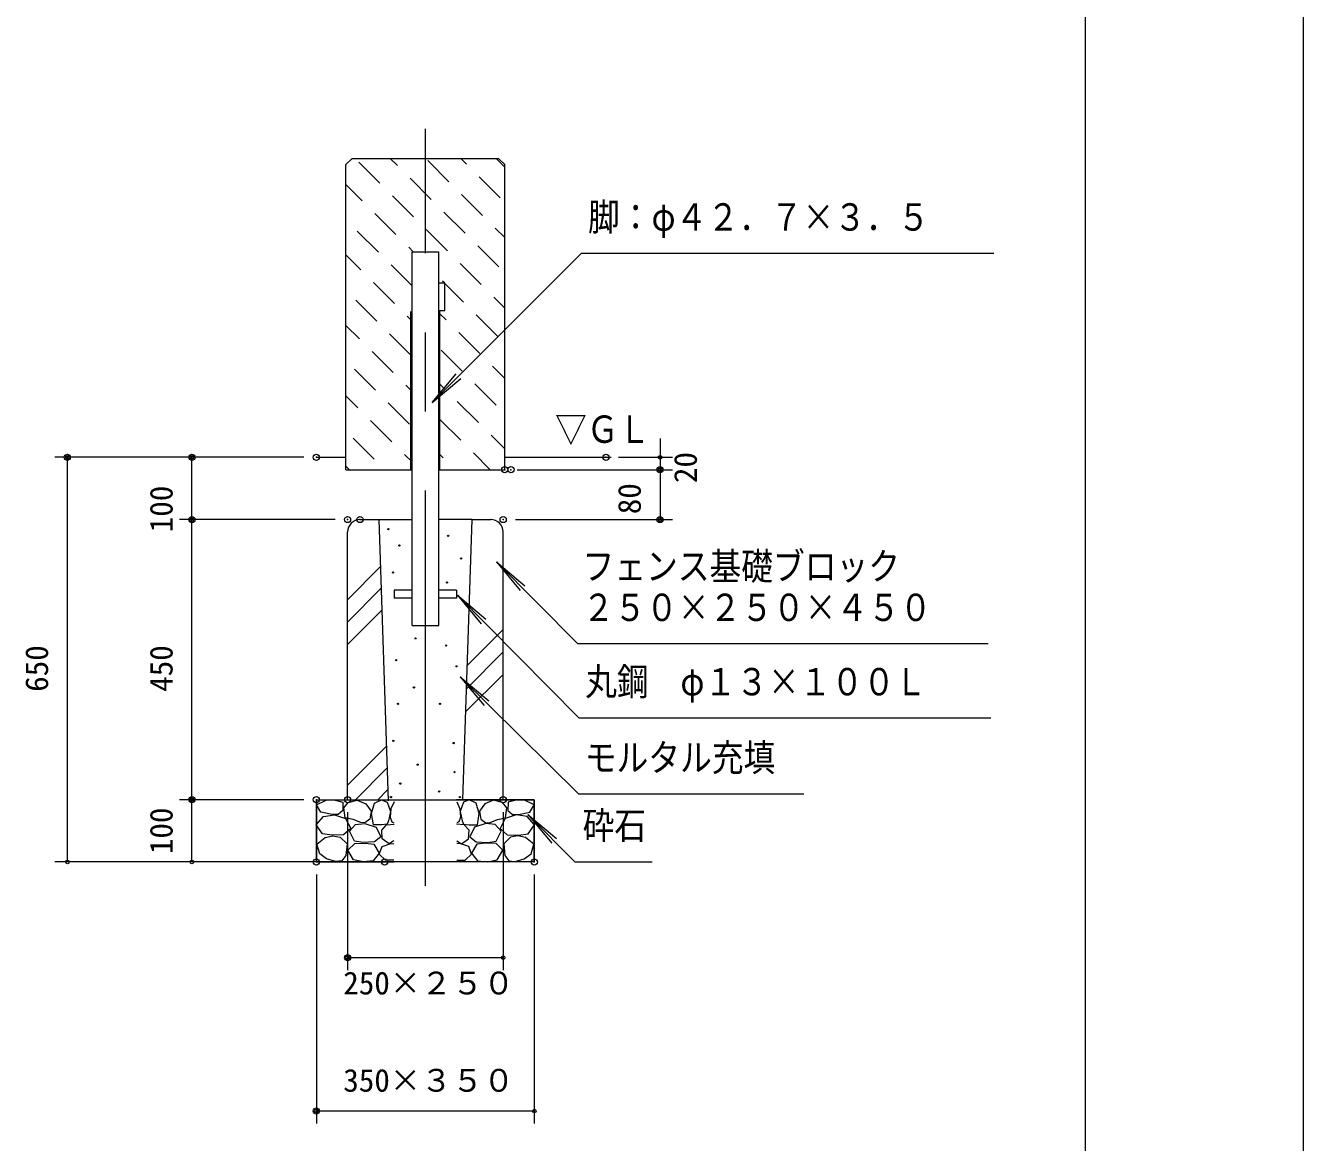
# Model space of a CAD drawing. Units: millimetres on the paper, scale 1:60, with parts at other scales. Extents: x 0 to 420, y -297 to 594.
# Drawn here: x 317.4 to 420, y -234.4 to -144.8 of the extents above; entities that cross this region are included whole.
import ezdxf
from ezdxf.enums import TextEntityAlignment as Align

# ---------------------------------------------------------------- set-up
doc = ezdxf.new("R2010")
doc.units = ezdxf.units.MM
doc.header["$PDMODE"] = 32
doc.header["$PDSIZE"] = 0.5
doc.linetypes.add('USER1', pattern=[50.8, 31.75, -6.35, 6.35, -6.35])
doc.linetypes.add('USER2', pattern=[19.05, 12.7, -6.35])
for name, color, linetype, lineweight in [('DEFPOINTS_5', 7, 'Continuous', 9), ('LY_1', 7, 'Continuous', 18), ('LY_2', 7, 'Continuous', 18)]:
    doc.layers.add(name, color=color, linetype=linetype, lineweight=lineweight)
doc.styles.add('ＭＳ ゴシック', font='')
doc.styles.get('ＭＳ ゴシック').set_extended_font_data('MS Gothic')

# ---------------------------------------------------------------- blocks, each defined once
blk = doc.blocks.new('-000-_DOTSMALL')
at = {"color": 7, "linetype": 'Continuous', "lineweight": 9}
blk.add_circle((0, 0), 0.0625, dxfattribs=at)
blk.add_circle((0, 0), 0.0625, dxfattribs=at)

msp = doc.modelspace()

# ---------------------------------------------------------------- linework, layer by layer
at = {"layer": 'DEFPOINTS_5'}
for p, q in [((420, -297), (420, 0)), ((340.728, -206.92), (346.978, -206.92)), ((340.728, -206.92), (340.728, -211.92)), ((358.228, -206.92), (351.978, -206.92)), ((358.228, -206.92), (358.228, -211.92)), ((340.728, -211.92), (346.978, -211.92)), ((358.228, -211.92), (351.978, -211.92))]:
    msp.add_line(p, q, dxfattribs=at)
at = {"layer": 'LY_1', "linetype": 'USER1'}
msp.add_line((349.478, -213.839), (349.478, -153.038), dxfattribs=at)
at = {"layer": 'LY_1', "lineweight": 9}
for p, q in [((343.603, -155.42), (343.103, -155.92)), ((343.103, -180.42), (343.103, -155.92)), ((343.603, -155.42), (355.353, -155.42)), ((355.353, -155.42), (355.853, -155.92)), ((355.853, -180.42), (355.853, -155.92)), ((348.408, -192.92), (348.408, -162.92)), ((348.408, -162.92), (350.548, -162.92)), ((350.548, -192.92), (350.548, -162.92)), ((350.548, -165.42), (351.048, -165.42)), ((351.048, -167.62), (351.048, -165.42)), ((350.548, -167.62), (351.048, -167.62)), ((340.728, -179.42), (343.103, -179.42)), ((355.853, -179.42), (364.404, -179.42)), ((343.103, -180.42), (348.408, -180.42)), ((350.548, -180.42), (355.853, -180.42)), ((344.228, -184.42), (345.728, -184.42)), ((345.728, -184.42), (346.479, -207.02)), ((345.728, -184.42), (348.408, -184.42)), ((353.228, -184.42), (350.548, -184.42)), ((352.478, -206.92), (353.228, -184.42)), ((353.228, -184.42), (354.728, -184.42)), ((343.228, -206.92), (343.228, -185.42)), ((355.728, -206.92), (355.728, -185.42)), ((346.978, -190.095), (346.978, -190.745)), ((348.408, -190.095), (346.978, -190.095)), ((348.408, -190.745), (346.978, -190.745)), ((351.978, -190.095), (350.548, -190.095)), ((351.978, -190.745), (350.548, -190.745)), ((351.978, -190.095), (351.978, -190.745)), ((348.408, -192.92), (350.548, -192.92)), ((340.728, -211.92), (340.728, -206.92)), ((340.728, -206.92), (358.228, -206.92)), ((340.743, -207.327), (341.524, -206.967)), ((341.524, -206.967), (342.131, -206.93)), ((342.131, -206.93), (342.837, -207.128)), ((342.837, -207.128), (342.849, -207.785)), ((342.936, -207.574), (343.283, -207.153)), ((343.283, -207.153), (344.001, -206.955)), ((344.001, -206.955), (344.708, -207.252)), ((344.708, -207.252), (345.129, -207.847)), ((345.154, -208.033), (345.401, -207.203)), ((345.401, -207.203), (345.959, -206.93)), ((345.959, -206.93), (346.405, -207.116)), ((346.405, -207.116), (346.69, -207.872)), ((346.962, -207.091), (346.702, -207.661)), ((351.993, -207.091), (352.253, -207.661)), ((352.55, -207.116), (352.265, -207.872)), ((352.996, -206.93), (352.55, -207.116)), ((353.554, -207.203), (352.996, -206.93)), ((353.801, -208.033), (353.554, -207.203)), ((354.247, -207.252), (353.826, -207.847)), ((354.954, -206.955), (354.247, -207.252)), ((355.672, -207.153), (354.954, -206.955)), ((356.019, -207.574), (355.672, -207.153)), ((356.118, -207.128), (356.106, -207.785)), ((356.824, -206.93), (356.118, -207.128)), ((357.432, -206.967), (356.824, -206.93)), ((358.212, -207.327), (357.432, -206.967)), ((358.228, -211.92), (358.228, -206.92)), ((340.706, -208.937), (341.301, -208.256)), ((341.078, -207.921), (340.743, -207.327)), ((341.994, -208.095), (341.078, -207.921)), ((341.301, -208.256), (342.193, -208.132)), ((342.478, -208.107), (341.994, -208.095)), ((342.193, -208.132), (343.072, -208.417)), ((342.849, -207.785), (342.478, -208.107)), ((343.035, -208.367), (342.936, -207.574)), ((345.129, -207.847), (345.03, -208.491)), ((345.302, -208.95), (345.154, -208.033)), ((346.69, -207.872), (346.529, -208.627)), ((346.702, -207.661), (346.653, -208.318)), ((346.653, -208.318), (346.777, -208.702)), ((352.302, -208.318), (352.178, -208.702)), ((352.253, -207.661), (352.302, -208.318)), ((352.265, -207.872), (352.426, -208.627)), ((353.653, -208.95), (353.801, -208.033)), ((353.826, -207.847), (353.925, -208.491)), ((356.762, -208.132), (355.883, -208.417)), ((355.92, -208.367), (356.019, -207.574)), ((356.106, -207.785), (356.478, -208.107)), ((356.478, -208.107), (356.961, -208.095)), ((357.655, -208.256), (356.762, -208.132)), ((356.961, -208.095), (357.878, -207.921)), ((358.249, -208.937), (357.655, -208.256)), ((357.878, -207.921), (358.212, -207.327)), ((341.226, -209.656), (340.706, -208.937)), ((343.481, -209.222), (342.899, -209.742)), ((343.692, -208.516), (343.035, -208.367)), ((343.072, -208.417), (343.481, -209.222)), ((343.382, -209.458), (343.865, -208.912)), ((344.286, -208.751), (343.692, -208.516)), ((343.865, -208.912), (344.608, -208.838)), ((344.608, -208.789), (344.286, -208.751)), ((345.03, -208.491), (344.608, -208.789)), ((344.608, -208.838), (345.538, -209.123)), ((345.959, -208.925), (345.302, -208.95)), ((345.538, -209.123), (345.909, -209.891)), ((346.417, -208.875), (345.959, -208.925)), ((345.971, -209.358), (346.355, -208.925)), ((346.008, -210.065), (345.971, -209.358)), ((346.355, -208.925), (346.975, -208.888)), ((346.529, -208.627), (346.417, -208.875)), ((346.777, -208.702), (346.938, -208.764)), ((352.6, -208.925), (351.98, -208.888)), ((352.178, -208.702), (352.017, -208.764)), ((352.426, -208.627), (352.538, -208.875)), ((352.538, -208.875), (352.996, -208.925)), ((352.984, -209.358), (352.6, -208.925)), ((352.947, -210.065), (352.984, -209.358)), ((352.996, -208.925), (353.653, -208.95)), ((353.417, -209.123), (353.046, -209.891)), ((354.347, -208.838), (353.417, -209.123)), ((353.925, -208.491), (354.347, -208.789)), ((354.347, -208.789), (354.669, -208.751)), ((355.09, -208.912), (354.347, -208.838)), ((354.669, -208.751), (355.263, -208.516)), ((355.573, -209.458), (355.09, -208.912)), ((355.263, -208.516), (355.92, -208.367)), ((355.883, -208.417), (355.474, -209.222)), ((355.474, -209.222), (356.056, -209.742)), ((357.729, -209.656), (358.249, -208.937)), ((340.768, -210.486), (341.424, -209.953)), ((341.994, -209.767), (341.226, -209.656)), ((341.424, -209.953), (342.049, -209.808)), ((342.899, -209.742), (341.994, -209.767)), ((342.049, -209.808), (342.639, -209.916)), ((342.639, -209.916), (343.184, -210.473)), ((343.778, -210.238), (343.382, -209.458)), ((344.46, -210.362), (343.778, -210.238)), ((345.401, -210.3), (344.46, -210.362)), ((345.909, -209.891), (345.401, -210.3)), ((346.566, -210.461), (346.008, -210.065)), ((346.95, -210.226), (346.566, -210.461)), ((352.005, -210.226), (352.389, -210.461)), ((352.389, -210.461), (352.947, -210.065)), ((353.046, -209.891), (353.554, -210.3)), ((353.554, -210.3), (354.495, -210.362)), ((354.495, -210.362), (355.177, -210.238)), ((355.177, -210.238), (355.573, -209.458)), ((356.316, -209.916), (355.771, -210.473)), ((356.056, -209.742), (356.961, -209.767)), ((356.906, -209.808), (356.316, -209.916)), ((357.531, -209.953), (356.906, -209.808)), ((356.961, -209.767), (357.729, -209.656)), ((358.187, -210.486), (357.531, -209.953)), ((340.991, -211.266), (340.768, -210.486)), ((341.548, -211.663), (340.991, -211.266)), ((343.097, -211.39), (342.775, -211.836)), ((343.184, -210.473), (343.097, -211.39)), ((343.246, -210.982), (343.803, -210.449)), ((343.716, -211.738), (343.246, -210.982)), ((343.803, -210.449), (344.67, -210.4)), ((344.67, -210.4), (345.352, -210.486)), ((345.773, -211.217), (345.278, -211.837)), ((345.352, -210.486), (345.773, -211.217)), ((345.773, -211.291), (345.996, -210.672)), ((346.269, -211.762), (345.773, -211.291)), ((345.996, -210.672), (346.616, -210.461)), ((346.616, -210.461), (346.95, -210.424)), ((352.339, -210.461), (352.005, -210.424)), ((352.959, -210.672), (352.339, -210.461)), ((352.686, -211.762), (353.182, -211.291)), ((353.182, -211.291), (352.959, -210.672)), ((353.603, -210.486), (353.182, -211.217)), ((353.182, -211.217), (353.678, -211.837)), ((354.285, -210.4), (353.603, -210.486)), ((355.152, -210.449), (354.285, -210.4)), ((355.709, -210.982), (355.152, -210.449)), ((355.239, -211.738), (355.709, -210.982)), ((355.771, -210.473), (355.858, -211.39)), ((355.858, -211.39), (356.18, -211.836)), ((357.407, -211.663), (357.964, -211.266)), ((357.964, -211.266), (358.187, -210.486)), ((358.228, -211.92), (340.728, -211.92)), ((342.255, -211.886), (341.548, -211.663)), ((342.775, -211.836), (342.255, -211.886)), ((344.497, -211.899), (343.716, -211.738)), ((345.278, -211.837), (344.497, -211.899)), ((346.95, -211.787), (346.269, -211.762)), ((352.005, -211.787), (352.686, -211.762)), ((353.678, -211.837), (354.458, -211.899)), ((354.458, -211.899), (355.239, -211.738)), ((356.18, -211.836), (356.701, -211.886)), ((356.701, -211.886), (357.407, -211.663))]:
    msp.add_line(p, q, dxfattribs=at)
at = {"layer": 'LY_1'}
for p, q in [((345.818, -157.406), (344.121, -155.709)), ((347.233, -155.992), (346.661, -155.42)), ((351.362, -157.293), (349.665, -155.596)), ((352.776, -155.878), (352.318, -155.42)), ((355.853, -156.126), (355.209, -155.482)), ((349.948, -158.707), (348.251, -157.01)), ((355.492, -158.594), (353.794, -156.897)), ((344.404, -158.82), (343.103, -157.518)), ((348.534, -160.121), (346.837, -158.424)), ((354.077, -160.008), (352.38, -158.311)), ((347.119, -161.535), (345.422, -159.838)), ((352.663, -161.422), (350.966, -159.725)), ((355.853, -161.783), (355.096, -161.026)), ((345.705, -162.949), (344.008, -161.252)), ((351.249, -162.836), (349.552, -161.139)), ((344.291, -164.364), (343.103, -163.175)), ((348.504, -162.92), (348.138, -162.554)), ((362.031, -163.031), (350.034, -175.027)), ((355.378, -164.137), (353.681, -162.44)), ((362.031, -163.031), (395.124, -163.031)), ((348.408, -165.652), (346.723, -163.968)), ((353.964, -165.552), (352.267, -163.855)), ((347.006, -167.079), (345.309, -165.382)), ((351.004, -165.42), (350.853, -165.269)), ((352.55, -166.966), (351.048, -165.463)), ((345.592, -168.493), (343.895, -166.796)), ((355.853, -167.44), (354.982, -166.57)), ((348.408, -168.48), (348.024, -168.097)), ((351.136, -168.38), (350.648, -167.892)), ((355.265, -169.681), (353.568, -167.984)), ((344.178, -169.907), (343.103, -168.832)), ((348.307, -171.208), (346.61, -169.511)), ((353.851, -171.095), (352.154, -169.398)), ((346.893, -172.623), (345.196, -170.926)), ((352.437, -172.51), (350.74, -170.813)), ((345.479, -174.037), (343.782, -172.34)), ((355.853, -173.097), (354.869, -172.114)), ((350.034, -175.027), (351.962, -172.729)), ((350.034, -175.027), (352.332, -173.099)), ((348.408, -174.137), (347.911, -173.641)), ((351.023, -173.924), (350.648, -173.549)), ((355.152, -175.225), (353.455, -173.528)), ((344.065, -175.451), (343.103, -174.489)), ((348.194, -176.752), (346.497, -175.055)), ((353.738, -176.639), (352.041, -174.942)), ((346.78, -178.166), (345.083, -176.469)), ((352.324, -178.053), (350.648, -176.377)), ((345.366, -179.581), (343.669, -177.884)), ((355.853, -178.754), (354.756, -177.657)), ((368.331, -177.92), (368.331, -179.42)), ((339.728, -179.42), (319.728, -179.42)), ((320.728, -211.92), (320.728, -179.42)), ((330.728, -184.42), (330.728, -179.42)), ((348.408, -179.794), (347.798, -179.185)), ((350.909, -179.467), (350.648, -179.206)), ((354.69, -180.42), (353.342, -179.072)), ((364.978, -179.42), (369.331, -179.42)), ((368.331, -179.42), (368.331, -180.42)), ((343.377, -180.42), (343.103, -180.146)), ((356.853, -180.42), (369.331, -180.42)), ((368.331, -180.42), (368.331, -184.42)), ((342.228, -184.42), (329.728, -184.42)), ((330.728, -206.92), (330.728, -184.42)), ((353.227, -184.448), (353.254, -184.42)), ((356.728, -184.42), (369.331, -184.42)), ((361.684, -194.379), (355.18, -187.81)), ((355.18, -187.81), (357.468, -189.75)), ((355.18, -187.81), (357.097, -190.118)), ((343.228, -190.855), (345.854, -188.228)), ((343.228, -192.651), (345.912, -189.966)), ((361.792, -200.349), (352.059, -190.486)), ((352.059, -190.486), (354.344, -192.43)), ((352.059, -190.486), (353.972, -192.797)), ((343.228, -194.447), (345.97, -191.705)), ((352.836, -196.152), (355.728, -193.261)), ((361.684, -194.379), (394.684, -194.379)), ((352.775, -198.01), (355.728, -195.057)), ((352.713, -199.868), (355.728, -196.853)), ((361.789, -206.442), (352.26, -197.062)), ((352.26, -197.062), (354.574, -198.972)), ((352.26, -197.062), (354.207, -199.345)), ((361.792, -200.349), (394.894, -200.349)), ((343.228, -205.761), (346.334, -202.654)), ((343.864, -206.92), (346.392, -204.392)), ((345.66, -206.92), (346.45, -206.131)), ((339.728, -206.92), (329.728, -206.92)), ((330.728, -211.92), (330.728, -206.92)), ((361.789, -206.442), (379.867, -206.442)), ((343.228, -207.92), (343.228, -220.607)), ((355.728, -207.92), (355.728, -220.607)), ((361.488, -211.897), (357.706, -208.109)), ((357.706, -208.109), (360.002, -210.039)), ((357.706, -208.109), (359.632, -210.408)), ((345.205, -211.92), (319.728, -211.92)), ((361.488, -211.897), (367.692, -211.897)), ((340.728, -212.92), (340.728, -232.92)), ((358.228, -212.92), (358.228, -232.92)), ((355.728, -219.607), (343.228, -219.607)), ((358.228, -231.92), (340.728, -231.92))]:
    msp.add_line(p, q, dxfattribs=at)
at = {"layer": 'LY_1', "linetype": 'USER2'}
for p, q in [((348.308, -180.42), (348.308, -162.92)), ((350.648, -180.42), (350.648, -162.92))]:
    msp.add_line(p, q, dxfattribs=at)
at = {"layer": 'LY_1', "lineweight": 9}
for centre in [(346.511, -185.194), (351.305, -185.721), (347.39, -186.507), (352.349, -187.539), (346.874, -188.676), (351.212, -189.473), (348.682, -193.96), (351.151, -194.534), (347.135, -195.706), (351.974, -196.205), (348.557, -197.901), (347.285, -199.223), (350.652, -199.223), (346.901, -202.188), (351.752, -202.372), (348.86, -204.104), (351.815, -204.708), (347.46, -205.623), (350.584, -206.255), (346.71, -206.706), (352.245, -206.706)]:
    msp.add_circle(centre, 0.05, dxfattribs=at)
for centre, start, end in [((344.228, -185.42), 90, 180), ((354.728, -185.42), 0, 90)]:
    msp.add_arc(centre, 1, start, end, dxfattribs=at)
at = {"layer": 'LY_1'}
for p in [(320.728, -179.42), (330.728, -179.42), (340.728, -179.42), (340.728, -179.42), (363.978, -179.42), (355.853, -180.42), (356.353, -180.42), (368.331, -180.42), (330.728, -184.42), (343.228, -184.42), (344.228, -184.42), (355.728, -184.42), (368.331, -184.42), (330.728, -206.92), (340.728, -206.92), (343.228, -206.92), (343.228, -206.92), (355.728, -206.92), (340.728, -211.92), (340.728, -211.92), (346.205, -211.92), (358.228, -211.92), (343.228, -219.607), (340.728, -231.92)]:
    msp.add_point(p, dxfattribs=at)
at = {"layer": 'LY_2', "lineweight": 9}
msp.add_line((402.5, -282), (402.5, -15), dxfattribs=at)

# ---------------------------------------------------------------- block references
at = {"layer": 'LY_1', "xscale": 2.32, "yscale": 2.32}
for p, rotation in [((320.728, -179.42), 90), ((330.728, -179.42), 90), ((368.331, -179.42), 90), ((368.331, -180.42), 90), ((368.331, -180.42), 270), ((330.728, -184.42), 90), ((330.728, -184.42), 270), ((368.331, -184.42), 270), ((330.728, -206.92), 90), ((330.728, -206.92), 270), ((320.728, -211.92), 270), ((330.728, -211.92), 270), ((343.228, -219.607), 180), ((340.728, -231.92), 180)]:
    msp.add_blockref('-000-_DOTSMALL', p, dxfattribs=dict(at, rotation=rotation))
for p in [(355.728, -219.607), (358.228, -231.92)]:
    msp.add_blockref('-000-_DOTSMALL', p, dxfattribs=at)

# ---------------------------------------------------------------- texts
at = {"layer": 'LY_1', "style": 'ＭＳ ゴシック', "width": 0.85}
for s, p in [('脚：φ４２．７×３．５', (362.543, -161.881)), ('▽ＧＬ', (359.894, -178.92)), ('フェンス基礎ブロック', (362.101, -189.929)), ('２５０×２５０×４５０', (362.101, -193.229)), ('丸鋼\u3000φ１３×１００Ｌ', (362.313, -199.199)), ('モルタル充填', (362.284, -205.292)), ('砕石', (362.109, -210.747))]:
    msp.add_text(s, height=2.199, dxfattribs=at).set_placement(p, align=Align.BOTTOM_LEFT)
at = {"layer": 'LY_1', "style": 'ＭＳ ゴシック'}
for s, p in [('20', (371.831, -181.492)), ('80', (367.331, -183.992)), ('100', (329.728, -185.44)), ('650', (319.728, -198.255)), ('450', (329.728, -198.255)), ('100', (329.728, -211.289))]:
    msp.add_text(s, height=1.833, rotation=90, dxfattribs=at).set_placement(p, align=Align.BOTTOM_LEFT)
for s, p in [('250×２５０', (342.885, -223.107)), ('350×３５０', (342.885, -230.92))]:
    msp.add_text(s, height=1.833, dxfattribs=at).set_placement(p, align=Align.BOTTOM_LEFT)

doc.saveas('drawing.dxf')
